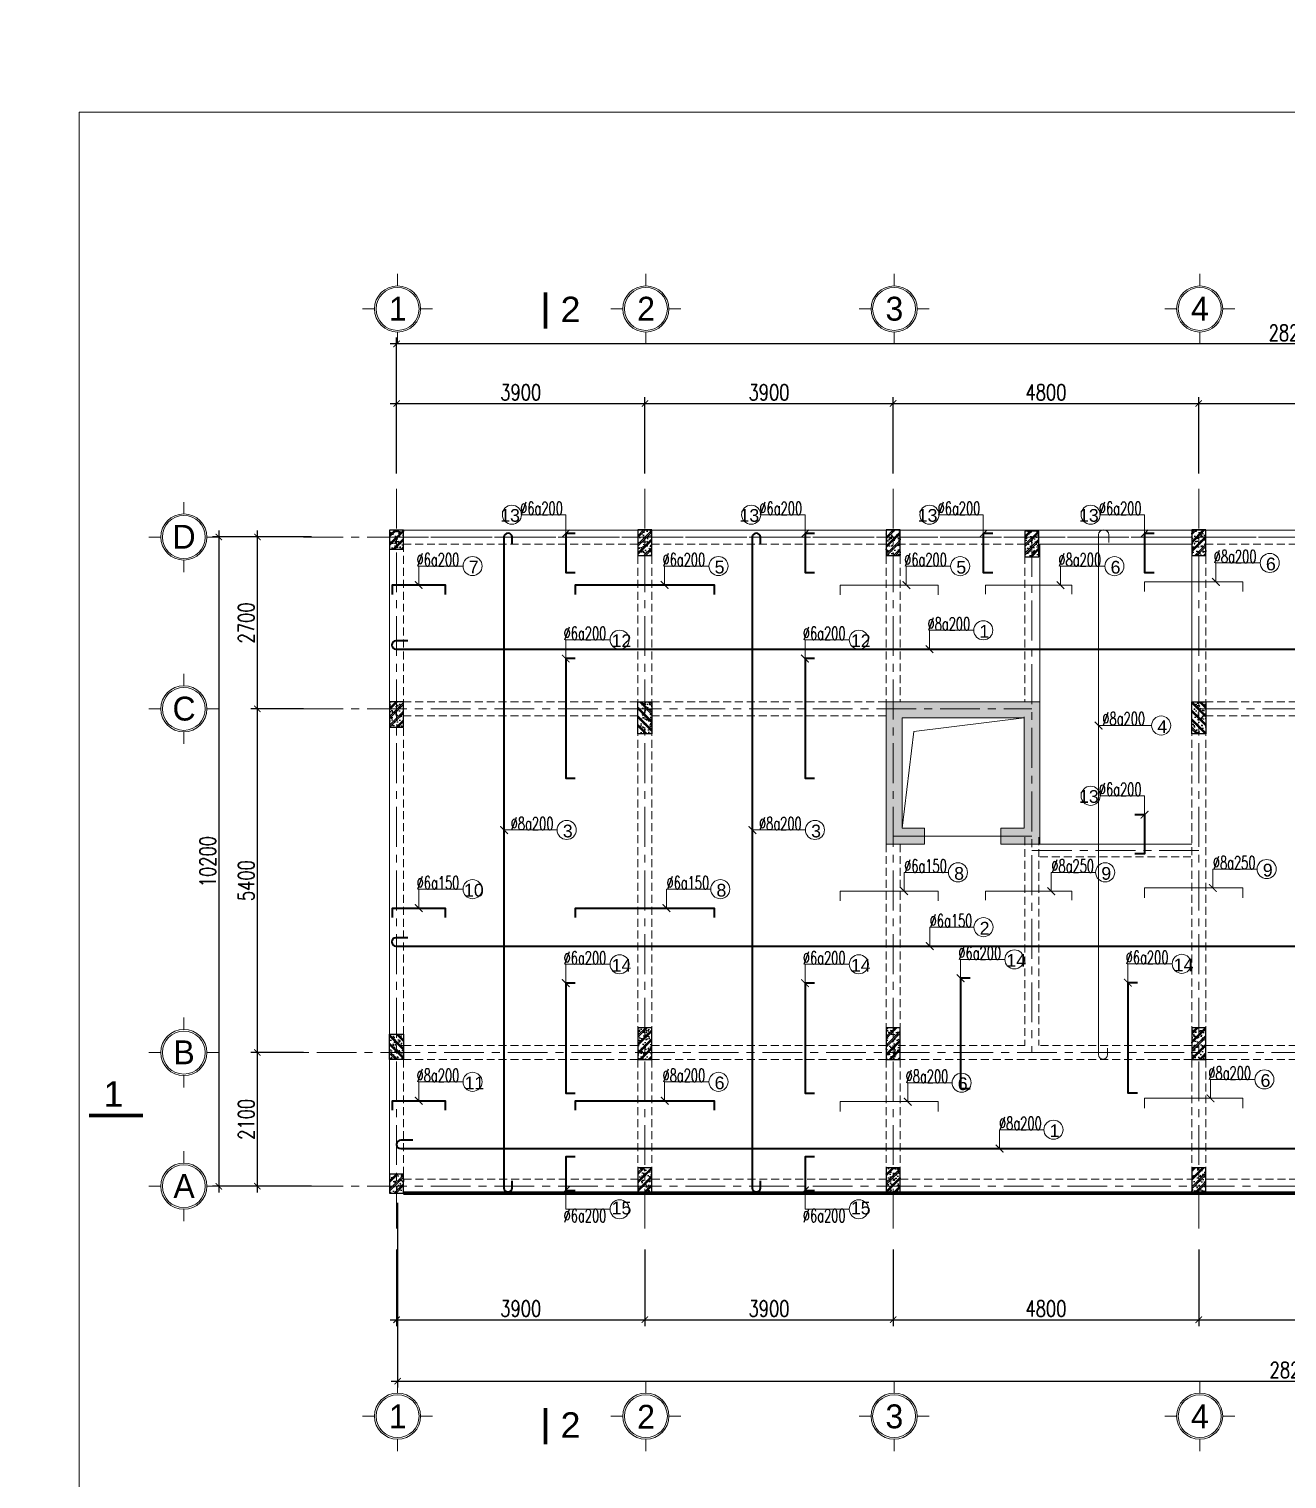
# Model space of a CAD drawing. Header units: millimetres. Extents: x 0 to 8478784, y 0 to 684185.
# Drawn here: x 3785633 to 3805393, y 611731 to 634513 of the extents above; entities that cross this region are included whole.
import ezdxf
from ezdxf.enums import TextEntityAlignment as Align

# ---------------------------------------------------------------- set-up
doc = ezdxf.new("R2010")
doc.units = ezdxf.units.MM
doc.header["$LTSCALE"] = 5000
doc.header["$MEASUREMENT"] = 0
doc.header["$PDMODE"] = 1
doc.header["$PDSIZE"] = -2
doc.linetypes.add('CENTER', pattern=[2, 1.25, -0.25, 0.25, -0.25])
doc.linetypes.add('HIDDEN', pattern=[0.375, 0.25, -0.125])
for name, color, linetype, lineweight in [('00-XM.Dim', 8, 'Continuous', 15), ('00-XMT.Axes', 22, 'CENTER', 15), ('00-XMT.Dim', 8, 'Continuous', 15), ('00-XMT.Text', 4, 'Continuous', 20), ('01-XMT.Columns', 2, 'Continuous', 25), ('02-XMT.Beams', 94, 'Continuous', 25), ('02-XMT.Reinforcement', 1, 'Continuous', 40), ('DIM', 76, 'Continuous', 18), ('net thay', 7, 'Continuous', 15)]:
    doc.layers.add(name, color=color, linetype=linetype, lineweight=lineweight)
doc.layers.add('00-XMT.Hatch', color=251, linetype='Continuous')
doc.styles.add('S1', font='VHARIAL.TTF', dxfattribs={"height": 200})
doc.styles.add('T_THEP', font='Romans.shx', dxfattribs={"width": 0.65})
doc.styles.add('VnAvantH', font='VHAVAN.TTF')
doc.styles.add('vnsimli 0.7', font='vnsimli.shx', dxfattribs={"width": 0.75})
doc.dimstyles.new('XMT 1-1-100', dxfattribs={"dimscale": 100, "dimtxt": 2.5, "dimasz": 1, "dimexe": 1, "dimexo": 0, "dimgap": 0.5, "dimtad": 1, "dimdec": 0, "dimzin": 0, "dimdsep": 46, "dimtxsty": 'vnsimli 0.7', "dimblk": 'ARCHTICK', "dimcen": 1.5, "dimdle": 1, "dimclrd": 8, "dimclre": 8, "dimclrt": 116, "dimadec": 0, "dimazin": 0, "dimtfac": 1, "dimtdec": 0, "dimtofl": 0, "dimtmove": 0, "dimatfit": 3, "dimfxl": 0.18, "dimtolj": 1, "dimtzin": 0, "dimarcsym": 0})

# ---------------------------------------------------------------- blocks, each defined once
blk = doc.blocks.new('_ArchTick')
at = {"color": 0, "linetype": 'ByBlock', "const_width": 0.15}
blk.add_lwpolyline([(-0.5, -0.5), (0.5, 0.5)], dxfattribs=at)
blk = doc.blocks.new('*D273')
at = {"layer": '00-XM.Dim', "color": 8, "linetype": 'Continuous', "lineweight": -2, "transparency": 16777216}
for p, q in [((3791307, 628629), (3795407, 628629)), ((3791407, 627528), (3791407, 628729)), ((3795307, 627528), (3795307, 628729))]:
    blk.add_line(p, q, dxfattribs=at)
at = {"layer": 'Defpoints', "color": 0, "linetype": 'Continuous', "lineweight": 100, "transparency": 16777216}
for p in [(3795307, 628629), (3791407, 627528), (3795307, 627528)]:
    blk.add_point(p, dxfattribs=at)
at = {"layer": '00-XM.Dim', "color": 8, "linetype": 'Continuous', "lineweight": -2, "transparency": 16777216, "xscale": 100, "yscale": 100, "zscale": 100, "rotation": 180}
blk.add_blockref('_ArchTick', (3791407, 628629), dxfattribs=at)
at = {"layer": '00-XM.Dim', "color": 8, "linetype": 'Continuous', "lineweight": -2, "transparency": 16777216, "xscale": 100, "yscale": 100, "zscale": 100}
blk.add_blockref('_ArchTick', (3795307, 628629), dxfattribs=at)
at = {"layer": '00-XM.Dim', "color": 116, "linetype": 'Continuous', "lineweight": 15, "transparency": 16777216, "insert": (3793357, 628804), "char_height": 250, "attachment_point": 5, "style": 'vnsimli 0.7'}
blk.add_mtext('\\A1;3900', dxfattribs=at)
blk = doc.blocks.new('*D274')
at = {"layer": '00-XM.Dim', "color": 8, "linetype": 'Continuous', "lineweight": -2, "transparency": 16777216}
for p, q in [((3795207, 628629), (3799307, 628629)), ((3795307, 627528), (3795307, 628729)), ((3799207, 627528), (3799207, 628729))]:
    blk.add_line(p, q, dxfattribs=at)
at = {"layer": 'Defpoints', "color": 0, "linetype": 'Continuous', "lineweight": 100, "transparency": 16777216}
for p in [(3799207, 628629), (3795307, 627528), (3799207, 627528)]:
    blk.add_point(p, dxfattribs=at)
at = {"layer": '00-XM.Dim', "color": 8, "linetype": 'Continuous', "lineweight": -2, "transparency": 16777216, "xscale": 100, "yscale": 100, "zscale": 100, "rotation": 180}
blk.add_blockref('_ArchTick', (3795307, 628629), dxfattribs=at)
at = {"layer": '00-XM.Dim', "color": 8, "linetype": 'Continuous', "lineweight": -2, "transparency": 16777216, "xscale": 100, "yscale": 100, "zscale": 100}
blk.add_blockref('_ArchTick', (3799207, 628629), dxfattribs=at)
at = {"layer": '00-XM.Dim', "color": 116, "linetype": 'Continuous', "lineweight": 15, "transparency": 16777216, "insert": (3797257, 628804), "char_height": 250, "attachment_point": 5, "style": 'vnsimli 0.7'}
blk.add_mtext('\\A1;3900', dxfattribs=at)
blk = doc.blocks.new('*D275')
at = {"layer": '00-XM.Dim', "color": 8, "linetype": 'Continuous', "lineweight": -2, "transparency": 16777216}
for p, q in [((3799107, 628629), (3804107, 628629)), ((3799207, 627528), (3799207, 628729)), ((3804007, 627528), (3804007, 628729))]:
    blk.add_line(p, q, dxfattribs=at)
at = {"layer": 'Defpoints', "color": 0, "linetype": 'Continuous', "lineweight": 100, "transparency": 16777216}
for p in [(3804007, 628629), (3799207, 627528), (3804007, 627528)]:
    blk.add_point(p, dxfattribs=at)
at = {"layer": '00-XM.Dim', "color": 8, "linetype": 'Continuous', "lineweight": -2, "transparency": 16777216, "xscale": 100, "yscale": 100, "zscale": 100, "rotation": 180}
blk.add_blockref('_ArchTick', (3799207, 628629), dxfattribs=at)
at = {"layer": '00-XM.Dim', "color": 8, "linetype": 'Continuous', "lineweight": -2, "transparency": 16777216, "xscale": 100, "yscale": 100, "zscale": 100}
blk.add_blockref('_ArchTick', (3804007, 628629), dxfattribs=at)
at = {"layer": '00-XM.Dim', "color": 116, "linetype": 'Continuous', "lineweight": 15, "transparency": 16777216, "insert": (3801607, 628804), "char_height": 250, "attachment_point": 5, "style": 'vnsimli 0.7'}
blk.add_mtext('\\A1;4800', dxfattribs=at)
blk = doc.blocks.new('*D276')
at = {"layer": '00-XM.Dim', "color": 8, "linetype": 'Continuous', "lineweight": -2, "transparency": 16777216}
for p, q in [((3803907, 628629), (3808007, 628629)), ((3804007, 627528), (3804007, 628729)), ((3807907, 627528), (3807907, 628729))]:
    blk.add_line(p, q, dxfattribs=at)
at = {"layer": 'Defpoints', "color": 0, "linetype": 'Continuous', "lineweight": 100, "transparency": 16777216}
for p in [(3807907, 628629), (3804007, 627528), (3807907, 627528)]:
    blk.add_point(p, dxfattribs=at)
at = {"layer": '00-XM.Dim', "color": 8, "linetype": 'Continuous', "lineweight": -2, "transparency": 16777216, "xscale": 100, "yscale": 100, "zscale": 100, "rotation": 180}
blk.add_blockref('_ArchTick', (3804007, 628629), dxfattribs=at)
at = {"layer": '00-XM.Dim', "color": 8, "linetype": 'Continuous', "lineweight": -2, "transparency": 16777216, "xscale": 100, "yscale": 100, "zscale": 100}
blk.add_blockref('_ArchTick', (3807907, 628629), dxfattribs=at)
at = {"layer": '00-XM.Dim', "color": 116, "linetype": 'Continuous', "lineweight": 15, "transparency": 16777216, "insert": (3805957, 628804), "char_height": 250, "attachment_point": 5, "style": 'vnsimli 0.7'}
blk.add_mtext('\\A1;3900', dxfattribs=at)
blk = doc.blocks.new('*D281')
at = {"layer": '00-XM.Dim', "color": 8, "linetype": 'Continuous', "lineweight": -2, "transparency": 16777216}
for p, q in [((3791407, 615334), (3791407, 614133)), ((3795307, 615334), (3795307, 614133)), ((3791307, 614233), (3795407, 614233))]:
    blk.add_line(p, q, dxfattribs=at)
at = {"layer": 'Defpoints', "color": 0, "linetype": 'Continuous', "lineweight": 100, "transparency": 16777216}
for p in [(3791407, 615334), (3795307, 615334), (3795307, 614233)]:
    blk.add_point(p, dxfattribs=at)
at = {"layer": '00-XM.Dim', "color": 8, "linetype": 'Continuous', "lineweight": -2, "transparency": 16777216, "xscale": 100, "yscale": 100, "zscale": 100, "rotation": 180}
blk.add_blockref('_ArchTick', (3791407, 614233), dxfattribs=at)
at = {"layer": '00-XM.Dim', "color": 8, "linetype": 'Continuous', "lineweight": -2, "transparency": 16777216, "xscale": 100, "yscale": 100, "zscale": 100}
blk.add_blockref('_ArchTick', (3795307, 614233), dxfattribs=at)
at = {"layer": '00-XM.Dim', "color": 116, "linetype": 'Continuous', "lineweight": 15, "transparency": 16777216, "insert": (3793357, 614408), "char_height": 250, "attachment_point": 5, "style": 'vnsimli 0.7'}
blk.add_mtext('\\A1;3900', dxfattribs=at)
blk = doc.blocks.new('*D282')
at = {"layer": '00-XM.Dim', "color": 8, "linetype": 'Continuous', "lineweight": -2, "transparency": 16777216}
for p, q in [((3795307, 615334), (3795307, 614133)), ((3799207, 615334), (3799207, 614133)), ((3795207, 614233), (3799307, 614233))]:
    blk.add_line(p, q, dxfattribs=at)
at = {"layer": 'Defpoints', "color": 0, "linetype": 'Continuous', "lineweight": 100, "transparency": 16777216}
for p in [(3795307, 615334), (3799207, 615334), (3799207, 614233)]:
    blk.add_point(p, dxfattribs=at)
at = {"layer": '00-XM.Dim', "color": 8, "linetype": 'Continuous', "lineweight": -2, "transparency": 16777216, "xscale": 100, "yscale": 100, "zscale": 100, "rotation": 180}
blk.add_blockref('_ArchTick', (3795307, 614233), dxfattribs=at)
at = {"layer": '00-XM.Dim', "color": 8, "linetype": 'Continuous', "lineweight": -2, "transparency": 16777216, "xscale": 100, "yscale": 100, "zscale": 100}
blk.add_blockref('_ArchTick', (3799207, 614233), dxfattribs=at)
at = {"layer": '00-XM.Dim', "color": 116, "linetype": 'Continuous', "lineweight": 15, "transparency": 16777216, "insert": (3797257, 614408), "char_height": 250, "attachment_point": 5, "style": 'vnsimli 0.7'}
blk.add_mtext('\\A1;3900', dxfattribs=at)
blk = doc.blocks.new('*D283')
at = {"layer": '00-XM.Dim', "color": 8, "linetype": 'Continuous', "lineweight": -2, "transparency": 16777216}
for p, q in [((3799207, 615334), (3799207, 614133)), ((3804007, 615334), (3804007, 614133)), ((3799107, 614233), (3804107, 614233))]:
    blk.add_line(p, q, dxfattribs=at)
at = {"layer": 'Defpoints', "color": 0, "linetype": 'Continuous', "lineweight": 100, "transparency": 16777216}
for p in [(3799207, 615334), (3804007, 615334), (3804007, 614233)]:
    blk.add_point(p, dxfattribs=at)
at = {"layer": '00-XM.Dim', "color": 8, "linetype": 'Continuous', "lineweight": -2, "transparency": 16777216, "xscale": 100, "yscale": 100, "zscale": 100, "rotation": 180}
blk.add_blockref('_ArchTick', (3799207, 614233), dxfattribs=at)
at = {"layer": '00-XM.Dim', "color": 8, "linetype": 'Continuous', "lineweight": -2, "transparency": 16777216, "xscale": 100, "yscale": 100, "zscale": 100}
blk.add_blockref('_ArchTick', (3804007, 614233), dxfattribs=at)
at = {"layer": '00-XM.Dim', "color": 116, "linetype": 'Continuous', "lineweight": 15, "transparency": 16777216, "insert": (3801607, 614408), "char_height": 250, "attachment_point": 5, "style": 'vnsimli 0.7'}
blk.add_mtext('\\A1;4800', dxfattribs=at)
blk = doc.blocks.new('*D284')
at = {"layer": '00-XM.Dim', "color": 8, "linetype": 'Continuous', "lineweight": -2, "transparency": 16777216}
for p, q in [((3804007, 615334), (3804007, 614133)), ((3807907, 615334), (3807907, 614133)), ((3803907, 614233), (3808007, 614233))]:
    blk.add_line(p, q, dxfattribs=at)
at = {"layer": 'Defpoints', "color": 0, "linetype": 'Continuous', "lineweight": 100, "transparency": 16777216}
for p in [(3804007, 615334), (3807907, 615334), (3807907, 614233)]:
    blk.add_point(p, dxfattribs=at)
at = {"layer": '00-XM.Dim', "color": 8, "linetype": 'Continuous', "lineweight": -2, "transparency": 16777216, "xscale": 100, "yscale": 100, "zscale": 100, "rotation": 180}
blk.add_blockref('_ArchTick', (3804007, 614233), dxfattribs=at)
at = {"layer": '00-XM.Dim', "color": 8, "linetype": 'Continuous', "lineweight": -2, "transparency": 16777216, "xscale": 100, "yscale": 100, "zscale": 100}
blk.add_blockref('_ArchTick', (3807907, 614233), dxfattribs=at)
at = {"layer": '00-XM.Dim', "color": 116, "linetype": 'Continuous', "lineweight": 15, "transparency": 16777216, "insert": (3805957, 614408), "char_height": 250, "attachment_point": 5, "style": 'vnsimli 0.7'}
blk.add_mtext('\\A1;3900', dxfattribs=at)
blk = doc.blocks.new('00-XMT-Axis symbol')
at = {"layer": '00-XMT.Axes', "linetype": 'Continuous'}
for p, q in [((0, 2.9), (0, 4.4)), ((-2.9, 0), (-4.4, 0)), ((2.9, 0), (4.4, 0)), ((0, -2.9), (0, -4.4))]:
    blk.add_line(p, q, dxfattribs=at)
blk.add_circle((0, 0), 2.9, dxfattribs=at)
at = {"layer": '00-XMT.Axes', "color": 7, "linetype": 'Continuous'}
blk.add_circle((0, 0), 2.7, dxfattribs=at)
at = {"layer": '00-XMT.Text', "color": 7, "style": 'VnAvantH'}
blk.add_attdef('00', text='', height=3, dxfattribs=at).set_placement((0.03, -1.47), align=Align.CENTER)
blk = doc.blocks.new('*D289')
at = {"layer": '00-XM.Dim', "color": 8, "linetype": 'Continuous', "lineweight": -2, "transparency": 16777216}
for p, q in [((3789220, 616231), (3789220, 618531)), ((3789945, 618431), (3789120, 618431)), ((3789945, 616331), (3789120, 616331))]:
    blk.add_line(p, q, dxfattribs=at)
at = {"layer": 'Defpoints', "color": 0, "linetype": 'Continuous', "lineweight": 100, "transparency": 16777216}
for p in [(3789220, 618431), (3789945, 618431), (3789945, 616331)]:
    blk.add_point(p, dxfattribs=at)
at = {"layer": '00-XM.Dim', "color": 8, "linetype": 'Continuous', "lineweight": -2, "transparency": 16777216, "xscale": 100, "yscale": 100, "zscale": 100}
for p, rotation in [((3789220, 618431), 90), ((3789220, 616331), 270)]:
    blk.add_blockref('_ArchTick', p, dxfattribs=dict(at, rotation=rotation))
at = {"layer": '00-XM.Dim', "color": 116, "linetype": 'Continuous', "lineweight": 15, "transparency": 16777216, "insert": (3789045, 617381), "char_height": 250, "attachment_point": 5, "rotation": 90, "style": 'vnsimli 0.7'}
blk.add_mtext('\\A1;2100', dxfattribs=at)
blk = doc.blocks.new('*D290')
at = {"layer": '00-XM.Dim', "color": 8, "linetype": 'Continuous', "lineweight": -2, "transparency": 16777216}
for p, q in [((3789945, 623831), (3789120, 623831)), ((3789220, 618331), (3789220, 623931)), ((3789945, 618431), (3789120, 618431))]:
    blk.add_line(p, q, dxfattribs=at)
at = {"layer": 'Defpoints', "color": 0, "linetype": 'Continuous', "lineweight": 100, "transparency": 16777216}
for p in [(3789220, 623831), (3789945, 623831), (3789945, 618431)]:
    blk.add_point(p, dxfattribs=at)
at = {"layer": '00-XM.Dim', "color": 8, "linetype": 'Continuous', "lineweight": -2, "transparency": 16777216, "xscale": 100, "yscale": 100, "zscale": 100}
for p, rotation in [((3789220, 623831), 90), ((3789220, 618431), 270)]:
    blk.add_blockref('_ArchTick', p, dxfattribs=dict(at, rotation=rotation))
at = {"layer": '00-XM.Dim', "color": 116, "linetype": 'Continuous', "lineweight": 15, "transparency": 16777216, "insert": (3789045, 621131), "char_height": 250, "attachment_point": 5, "rotation": 90, "style": 'vnsimli 0.7'}
blk.add_mtext('\\A1;5400', dxfattribs=at)
blk = doc.blocks.new('*D291')
at = {"layer": '00-XM.Dim', "color": 8, "linetype": 'Continuous', "lineweight": -2, "transparency": 16777216}
for p, q in [((3789945, 626531), (3789120, 626531)), ((3789220, 623731), (3789220, 626631)), ((3789945, 623831), (3789120, 623831))]:
    blk.add_line(p, q, dxfattribs=at)
at = {"layer": 'Defpoints', "color": 0, "linetype": 'Continuous', "lineweight": 100, "transparency": 16777216}
for p in [(3789220, 626531), (3789945, 626531), (3789945, 623831)]:
    blk.add_point(p, dxfattribs=at)
at = {"layer": '00-XM.Dim', "color": 8, "linetype": 'Continuous', "lineweight": -2, "transparency": 16777216, "xscale": 100, "yscale": 100, "zscale": 100}
for p, rotation in [((3789220, 626531), 90), ((3789220, 623831), 270)]:
    blk.add_blockref('_ArchTick', p, dxfattribs=dict(at, rotation=rotation))
at = {"layer": '00-XM.Dim', "color": 116, "linetype": 'Continuous', "lineweight": 15, "transparency": 16777216, "insert": (3789045, 625181), "char_height": 250, "attachment_point": 5, "rotation": 90, "style": 'vnsimli 0.7'}
blk.add_mtext('\\A1;2700', dxfattribs=at)
blk = doc.blocks.new('*D292')
at = {"layer": '00-XM.Dim', "color": 8, "linetype": 'Continuous', "lineweight": -2, "transparency": 16777216}
for p, q in [((3790070, 626531), (3788515, 626531)), ((3788615, 626631), (3788615, 616231)), ((3790070, 616331), (3788515, 616331))]:
    blk.add_line(p, q, dxfattribs=at)
at = {"layer": 'Defpoints', "color": 0, "linetype": 'Continuous', "lineweight": 100, "transparency": 16777216}
for p in [(3790070, 626531), (3788615, 616331), (3790070, 616331)]:
    blk.add_point(p, dxfattribs=at)
at = {"layer": '00-XM.Dim', "color": 8, "linetype": 'Continuous', "lineweight": -2, "transparency": 16777216, "xscale": 100, "yscale": 100, "zscale": 100}
for p, rotation in [((3788615, 626531), 90), ((3788615, 616331), 270)]:
    blk.add_blockref('_ArchTick', p, dxfattribs=dict(at, rotation=rotation))
at = {"layer": '00-XM.Dim', "color": 116, "linetype": 'Continuous', "lineweight": 15, "transparency": 16777216, "insert": (3788440, 621431), "char_height": 250, "attachment_point": 5, "rotation": 90, "style": 'vnsimli 0.7'}
blk.add_mtext('\\A1;10200', dxfattribs=at)
blk = doc.blocks.new('COT22X30')
h = blk.add_hatch()
h.set_pattern_fill('BT-01', color=251, scale=22.5, style=0)
h.set_pattern_definition([(50, (-2545605.46, 3214814.54), (161.383541, -14.1192304), [16.875, -185.625]), (355, (-2545605.46, 3214814.54), (-31.21905, 169.24323), [13.5, -148.5]), (100.4514, (-2545592.01, 3214813.37), (130.164611, 155.123897), [14.3415427, -157.756975]), (46.1842, (-2545605.46, 3214859.54), (240.129236, -37.241778), [25.3125, -278.4375]), (96.6356, (-2545585.45, 3214856.44), (210.299109, 219.176521), [21.512315, -236.635425]), (351.1842, (-2545605.46, 3214859.54), (210.298938, 219.176685), [20.25, -222.75]), (21, (-2545582.96, 3214848.29), (134.3040867, -90.5892504), [16.875, -185.625]), (326, (-2545582.96, 3214848.3), (54.7459497, 163.15876), [13.5, -148.5]), (71.4514, (-2545571.77, 3214840.74), (189.0500914, 72.5693618), [14.3415428, -157.756975]), (37.5, (-2545605.46, 3214814.54), (2.73596745, 74.9011171), [0, -146.7, 0, -150.75, 0, -149.0625]), (7.5, (-2545605.46, 3214814.54), (59.1906459, 88.7426352), [0, -85.95, 0, -143.325, 0, -56.8125]), (327.5, (-2545655.636, 3214814.54), (120.11004814, -5.07484614), [0, -56.25, 0, -175.5, 0, -232.875]), (317.5, (-2545678.14, 3214814.54), (131.2168881, 22.523621), [0, -73.125, 0, -116.55, 0, -165.375]), (45, (-2545605.46, 3214814.54), (-67.617086, 67.617086), []), (45, (-2545605.46, 3214842.105), (-67.617086, 67.617086), [])])
h.paths.add_polyline_path([(2259048, 259422), (2259268, 259422), (2259268, 259722), (2259048, 259722)])
at = {"color": 2}
blk.add_lwpolyline([(2259048, 259422), (2259268, 259422), (2259268, 259722), (2259048, 259722)], close=True, dxfattribs=at)
blk = doc.blocks.new('COT22X40')
h = blk.add_hatch()
h.set_pattern_fill('BT-01', color=251, scale=22.5, style=0)
h.set_pattern_definition([(50, (-2545958.41, 3214745.28), (161.383541, -14.1192304), [16.875, -185.625]), (355, (-2545958.41, 3214745.28), (-31.21905, 169.24323), [13.5, -148.5]), (100.4514, (-2545944.97, 3214744.1), (130.164611, 155.123897), [14.3415427, -157.756975]), (46.1842, (-2545958.41, 3214790.28), (240.129236, -37.241778), [25.3125, -278.4375]), (96.6356, (-2545938.4, 3214787.18), (210.299109, 219.176521), [21.512315, -236.635425]), (351.1842, (-2545958.41, 3214790.28), (210.298938, 219.176685), [20.25, -222.75]), (21, (-2545935.91, 3214779.03), (134.3040867, -90.5892504), [16.875, -185.625]), (326, (-2545935.91, 3214779.03), (54.7459497, 163.15876), [13.5, -148.5]), (71.4514, (-2545924.72, 3214771.48), (189.0500914, 72.5693618), [14.3415428, -157.756975]), (37.5, (-2545958.415, 3214745.28), (2.73596745, 74.9011171), [0, -146.7, 0, -150.75, 0, -149.0625]), (7.5, (-2545958.415, 3214745.28), (59.1906459, 88.7426352), [0, -85.95, 0, -143.325, 0, -56.8125]), (327.5, (-2546008.59, 3214745.28), (120.11004814, -5.07484614), [0, -56.25, 0, -175.5, 0, -232.875]), (317.5, (-2546031.09, 3214745.28), (131.2168881, 22.523621), [0, -73.125, 0, -116.55, 0, -165.375]), (45, (-2545958.415, 3214745.28), (-67.617086, 67.617086), []), (45, (-2545958.415, 3214772.84), (-67.617086, 67.617086), [])])
h.paths.add_polyline_path([(2258695, 259253), (2258915, 259253), (2258915, 259653), (2258695, 259653)])
at = {"color": 2}
blk.add_lwpolyline([(2258695, 259253), (2258915, 259253), (2258915, 259653), (2258695, 259653)], close=True, dxfattribs=at)
blk = doc.blocks.new('COT22X50')
h = blk.add_hatch()
h.set_pattern_fill('BT-01', color=251, scale=22.5, style=0)
h.set_pattern_definition([(50, (-2549832.71, 3216003.9), (161.383541, -14.1192304), [16.875, -185.625]), (355, (-2549832.71, 3216003.9), (-31.21905, 169.24323), [13.5, -148.5]), (100.4514, (-2549819.27, 3216002.72), (130.164611, 155.123897), [14.3415427, -157.756975]), (46.1842, (-2549832.71, 3216048.9), (240.129236, -37.241778), [25.3125, -278.4375]), (96.6356, (-2549812.7, 3216045.8), (210.299109, 219.176521), [21.512315, -236.635425]), (351.1842, (-2549832.71, 3216048.9), (210.298938, 219.176685), [20.25, -222.75]), (21, (-2549810.21, 3216037.64), (134.3040867, -90.5892504), [16.875, -185.625]), (326, (-2549810.21, 3216037.64), (54.7459497, 163.15876), [13.5, -148.5]), (71.4514, (-2549799.02, 3216030.1), (189.0500914, 72.5693618), [14.3415428, -157.756975]), (37.5, (-2549832.714, 3216003.894), (2.73596745, 74.9011171), [0, -146.7, 0, -150.75, 0, -149.0625]), (7.5, (-2549832.714, 3216003.894), (59.1906459, 88.7426352), [0, -85.95, 0, -143.325, 0, -56.8125]), (327.5, (-2549882.89, 3216003.894), (120.11004814, -5.07484614), [0, -56.25, 0, -175.5, 0, -232.875]), (317.5, (-2549905.39, 3216003.89), (131.2168881, 22.523621), [0, -73.125, 0, -116.55, 0, -165.375]), (45, (-2549832.71, 3216003.89), (-67.617086, 67.617086), []), (45, (-2549832.71, 3216031.46), (-67.617086, 67.617086), [])])
h.paths.add_polyline_path([(2254821, 260512), (2255041, 260512), (2255041, 261012), (2254821, 261012)])
at = {"color": 2}
blk.add_lwpolyline([(2254821, 260512), (2255041, 260512), (2255041, 261012), (2254821, 261012)], close=True, dxfattribs=at)
blk = doc.blocks.new('*D293')
at = {"layer": '00-XM.Dim', "color": 8, "linetype": 'Continuous', "lineweight": -2, "transparency": 16777216}
for p, q in [((3819707, 629564), (3791307, 629564)), ((3791407, 628629), (3791407, 629664)), ((3819607, 628629), (3819607, 629664))]:
    blk.add_line(p, q, dxfattribs=at)
at = {"layer": 'Defpoints', "color": 0, "linetype": 'Continuous', "lineweight": 100, "transparency": 16777216}
for p in [(3791407, 629564), (3791407, 628629), (3819607, 628629)]:
    blk.add_point(p, dxfattribs=at)
at = {"layer": '00-XM.Dim', "color": 8, "linetype": 'Continuous', "lineweight": -2, "transparency": 16777216, "xscale": 100, "yscale": 100, "zscale": 100, "rotation": 180}
blk.add_blockref('_ArchTick', (3791407, 629564), dxfattribs=at)
at = {"layer": '00-XM.Dim', "color": 8, "linetype": 'Continuous', "lineweight": -2, "transparency": 16777216, "xscale": 100, "yscale": 100, "zscale": 100}
blk.add_blockref('_ArchTick', (3819607, 629564), dxfattribs=at)
at = {"layer": '00-XM.Dim', "color": 116, "linetype": 'Continuous', "lineweight": 15, "transparency": 16777216, "insert": (3805507, 629739), "char_height": 250, "attachment_point": 5, "style": 'vnsimli 0.7'}
blk.add_mtext('\\A1;28200', dxfattribs=at)
blk = doc.blocks.new('*D294')
at = {"layer": '00-XM.Dim', "color": 8, "linetype": 'Continuous', "lineweight": -2, "transparency": 16777216}
for p, q in [((3791422, 616068), (3791422, 613168)), ((3819622, 616068), (3819622, 613168)), ((3791322, 613268), (3819722, 613268))]:
    blk.add_line(p, q, dxfattribs=at)
at = {"layer": 'Defpoints', "color": 0, "linetype": 'Continuous', "lineweight": 100, "transparency": 16777216}
for p in [(3791422, 616068), (3819622, 616068), (3819622, 613268)]:
    blk.add_point(p, dxfattribs=at)
at = {"layer": '00-XM.Dim', "color": 8, "linetype": 'Continuous', "lineweight": -2, "transparency": 16777216, "xscale": 100, "yscale": 100, "zscale": 100, "rotation": 180}
blk.add_blockref('_ArchTick', (3791422, 613268), dxfattribs=at)
at = {"layer": '00-XM.Dim', "color": 8, "linetype": 'Continuous', "lineweight": -2, "transparency": 16777216, "xscale": 100, "yscale": 100, "zscale": 100}
blk.add_blockref('_ArchTick', (3819622, 613268), dxfattribs=at)
at = {"layer": '00-XM.Dim', "color": 116, "linetype": 'Continuous', "lineweight": 15, "transparency": 16777216, "insert": (3805522, 613443), "char_height": 250, "attachment_point": 5, "style": 'vnsimli 0.7'}
blk.add_mtext('\\A1;28200', dxfattribs=at)
blk = doc.blocks.new('w')
at = {"layer": '00-XMT.Dim'}
blk.add_line((3869287, 455553), (3869984, 455553), dxfattribs=at)
blk.add_lwpolyline([(3869287, 455256), (3869287, 455553)], dxfattribs=at)
blk.add_circle((3870133, 455553), 150, dxfattribs=at)
at = {"layer": '00-XMT.Dim', "xscale": 120, "yscale": 120, "zscale": 120, "rotation": 270}
blk.add_blockref('_ArchTick', (3869287, 455256), dxfattribs=at)
blk = doc.blocks.new('e')
at = {"layer": '00-XMT.Dim'}
blk.add_line((3857286, 460648), (3858122, 460648), dxfattribs=at)
blk.add_circle((3858271, 460648), 150, dxfattribs=at)
at = {"layer": '00-XMT.Dim', "xscale": 120, "yscale": 120, "zscale": 120, "rotation": 270}
blk.add_blockref('_ArchTick', (3857287, 460646), dxfattribs=at)

msp = doc.modelspace()

# ---------------------------------------------------------------- hatches: boundary and pattern name
at = {"layer": '00-XMT.Hatch', "linetype": 'Continuous', "lineweight": 15}
msp.add_hatch(color=256, dxfattribs=at).paths.add_polyline_path([(3799347.5, 623690.9), (3801262.5, 623690.9), (3801262.5, 621955.9), (3800897.5, 621955.9), (3800897.5, 621705.9), (3801262.5, 621705.9), (3801512.5, 621705.9), (3801512.5, 623940.9), (3799097.5, 623940.9), (3799097.5, 621705.9), (3799697.5, 621705.9), (3799697.5, 621955.9), (3799347.5, 621955.9)])

# ---------------------------------------------------------------- linework, layer by layer
at = {"layer": '00-XMT.Axes', "color": 8, "linetype": 'CENTER', "lineweight": 15, "ltscale": 0.1}
for p, q in [((3791407.5, 627289.6), (3791407.5, 615545.9)), ((3791407.5, 627289.6), (3791407.5, 615545.9)), ((3795307.5, 627289.6), (3795307.5, 615545.9)), ((3795307.5, 627289.6), (3795307.5, 615545.9)), ((3799207.5, 627289.6), (3799207.5, 615545.9)), ((3804007.5, 627289.6), (3804007.5, 615545.9)), ((3789945, 626530.9), (3819732.5, 626530.9)), ((3789945, 626530.9), (3819732.5, 626530.9)), ((3791282.5, 626530.9), (3819777.5, 626530.9)), ((3801387.5, 626530.9), (3801387.5, 618430.9)), ((3789945, 623830.9), (3801387.5, 623830.9)), ((3789945, 623830.9), (3801387.5, 623830.9)), ((3804007.5, 623830.9), (3819732.5, 623830.9)), ((3804007.5, 623830.9), (3819777.5, 623830.9)), ((3801387.5, 621830.9), (3799207.5, 621830.9)), ((3801387.5, 621830.9), (3799207.5, 621830.9)), ((3799332.5, 621830.9), (3801387.5, 621830.9)), ((3799332.5, 621830.9), (3801387.5, 621830.9)), ((3801387.5, 621605.9), (3804007.5, 621605.9)), ((3819777.5, 618430.9), (3789945, 618430.9)), ((3789945, 616330.9), (3819777.5, 616330.9)), ((3789945, 616330.9), (3819777.5, 616330.9))]:
    msp.add_line(p, q, dxfattribs=at)
at = {"layer": '02-XMT.Beams', "lineweight": 100}
for p, q in [((3793748.6, 630370.7), (3793748.6, 629806.2)), ((3787422.6, 617440.2), (3786575.6, 617440.2)), ((3791517.5, 616220.9), (3819497.5, 616220.9)), ((3793748.6, 612842.7), (3793748.6, 612278.2))]:
    msp.add_line(p, q, dxfattribs=at)
at = {"layer": '02-XMT.Beams', "linetype": 'Continuous', "lineweight": 15, "ltscale": 0.1}
for p, q in [((3791297.5, 626625.9), (3791297.5, 616220.9)), ((3819702.5, 626640.9), (3791312.5, 626640.9))]:
    msp.add_line(p, q, dxfattribs=at)
at = {"layer": '02-XMT.Beams', "linetype": 'HIDDEN', "lineweight": 15, "ltscale": 0.1}
for p, q in [((3791517.5, 626420.9), (3791517.5, 623940.9)), ((3795197.5, 626420.9), (3791517.5, 626420.9)), ((3795197.5, 626420.9), (3795197.5, 623940.9)), ((3795417.5, 626420.9), (3795417.5, 623940.9)), ((3799097.5, 626420.9), (3795417.5, 626420.9)), ((3799097.5, 626420.9), (3799097.5, 623940.9)), ((3799317.5, 626420.9), (3799317.5, 623940.9)), ((3801277.5, 626420.9), (3799317.5, 626420.9)), ((3801277.5, 626420.9), (3801277.5, 623940.9)), ((3804117.5, 626420.9), (3804117.5, 623940.9)), ((3807797.5, 626420.9), (3804117.5, 626420.9)), ((3795197.5, 623940.9), (3791517.5, 623940.9)), ((3799097.5, 623940.9), (3795417.5, 623940.9)), ((3807797.5, 623940.9), (3804117.5, 623940.9)), ((3791517.5, 623720.9), (3791517.5, 618540.9)), ((3795197.5, 623720.9), (3791517.5, 623720.9)), ((3795197.5, 623720.9), (3795197.5, 618540.9)), ((3795417.5, 623720.9), (3795417.5, 618540.9)), ((3799097.5, 623720.9), (3795417.5, 623720.9)), ((3803897.5, 623720.9), (3803897.5, 618540.9)), ((3804117.5, 623720.9), (3804117.5, 618540.9)), ((3807797.5, 623720.9), (3804117.5, 623720.9)), ((3801277.5, 621815.9), (3801277.5, 618540.9)), ((3801497.5, 621815.9), (3801497.5, 618540.9)), ((3799097.5, 621705.9), (3799097.5, 618540.9)), ((3799317.5, 621705.9), (3799317.5, 618540.9)), ((3801512.5, 621505.9), (3803882.5, 621505.9)), ((3795197.5, 618540.9), (3791517.5, 618540.9)), ((3799097.5, 618540.9), (3795417.5, 618540.9)), ((3801277.5, 618540.9), (3799317.5, 618540.9)), ((3803897.5, 618540.9), (3801497.5, 618540.9)), ((3807797.5, 618540.9), (3804117.5, 618540.9)), ((3791517.5, 618320.9), (3791517.5, 616440.9)), ((3795197.5, 618320.9), (3791517.5, 618320.9)), ((3795197.5, 618320.9), (3795197.5, 616440.9)), ((3799097.5, 618320.9), (3795417.5, 618320.9)), ((3795417.5, 618320.9), (3795417.5, 616440.9)), ((3799097.5, 618320.9), (3799097.5, 616440.9)), ((3803897.5, 618320.9), (3799317.5, 618320.9)), ((3799317.5, 618320.9), (3799317.5, 616440.9)), ((3803897.5, 618320.9), (3803897.5, 616440.9)), ((3807797.5, 618320.9), (3804117.5, 618320.9)), ((3804117.5, 618320.9), (3804117.5, 616440.9)), ((3791517.5, 616440.9), (3795197.5, 616440.9)), ((3795417.5, 616440.9), (3799097.5, 616440.9)), ((3799317.5, 616440.9), (3803897.5, 616440.9)), ((3804117.5, 616440.9), (3807797.5, 616440.9)), ((3791297.5, 616220.9), (3819777.5, 616220.9))]:
    msp.add_line(p, q, dxfattribs=at)
at = {"layer": '02-XMT.Beams', "linetype": 'Continuous', "lineweight": 15}
for p, q in [((3803897.5, 626420.9), (3801512.5, 626420.9)), ((3799097.5, 623940.9), (3799097.5, 621705.9)), ((3801262.5, 623690.9), (3799531.4, 623477.3)), ((3799531.4, 623477.3), (3799347.5, 621955.9))]:
    msp.add_line(p, q, dxfattribs=at)
at = {"layer": '02-XMT.Beams', "linetype": 'ByBlock', "lineweight": 15}
for p, q in [((3801512.5, 623940.9), (3801512.5, 626420.9)), ((3803897.5, 626420.9), (3803897.5, 623940.9)), ((3801512.5, 623940.9), (3799097.5, 623940.9)), ((3801512.5, 623940.9), (3801512.5, 621705.9)), ((3801512.5, 623830.9), (3801512.5, 623545.9)), ((3801512.5, 623830.9), (3801512.5, 623430.9)), ((3799347.5, 623690.9), (3799347.5, 621955.9)), ((3801262.5, 623690.9), (3799347.5, 623690.9)), ((3801262.5, 623705.9), (3801262.5, 623430.9)), ((3801262.5, 623690.9), (3801262.5, 621955.9)), ((3801512.5, 623545.9), (3801512.5, 623430.9)), ((3801262.5, 622230.9), (3801262.5, 621955.9)), ((3801512.5, 622230.9), (3801512.5, 621705.9)), ((3801512.5, 622230.9), (3801512.5, 622115.9)), ((3799347.5, 621955.9), (3799697.5, 621955.9)), ((3799697.5, 621705.9), (3799697.5, 621955.9)), ((3800897.5, 621955.9), (3801262.5, 621955.9)), ((3800897.5, 621955.9), (3800897.5, 621705.9)), ((3799097.5, 621705.9), (3799697.5, 621705.9)), ((3800897.5, 621705.9), (3801262.5, 621705.9)), ((3801262.5, 621705.9), (3801512.5, 621705.9)), ((3801512.5, 621705.9), (3803897.5, 621705.9))]:
    msp.add_line(p, q, dxfattribs=at)
at = {"layer": '02-XMT.Beams', "linetype": 'Continuous', "lineweight": 15}
msp.add_lwpolyline([(3816120.5, 591203.4), (3786420.5, 591203.4), (3786420.5, 633203.4), (3816120.5, 633203.4), (3845820.5, 633203.4), (3845820.5, 591203.4)], close=True, dxfattribs=at)
at = {"layer": '02-XMT.Beams', "linetype": 'Continuous', "lineweight": 15, "ltscale": 0.1}
msp.add_arc((3791312.5, 626625.9), 15, 90, 180, dxfattribs=at)
at = {"layer": '02-XMT.Reinforcement', "lineweight": 15}
for p, q in [((3802433.1, 626565.2), (3802433.1, 618398.7)), ((3802594.1, 626565.2), (3802594.1, 626445.7)), ((3803157.1, 625674.2), (3803157.1, 625827.2)), ((3803157.1, 625827.2), (3804700.1, 625827.2)), ((3804700.1, 625827.2), (3804700.1, 625674.2)), ((3798372.1, 625622.7), (3798372.1, 625775.7)), ((3798372.1, 625775.7), (3799915.1, 625775.7)), ((3799915.1, 625775.7), (3799915.1, 625622.7)), ((3800657.1, 625634.2), (3800657.1, 625775.7)), ((3800657.1, 625775.7), (3802011.6, 625775.7)), ((3802011.6, 625775.7), (3802011.6, 625634.2)), ((3798372.1, 620812.7), (3798372.1, 620965.7)), ((3798372.1, 620965.7), (3799915.1, 620965.7)), ((3799915.1, 620965.7), (3799915.1, 620812.7)), ((3800657.1, 620824.2), (3800657.1, 620965.7)), ((3800657.1, 620965.7), (3802011.6, 620965.7)), ((3802011.6, 620965.7), (3802011.6, 620824.2)), ((3803157.1, 620864.2), (3803157.1, 621017.2)), ((3803157.1, 621017.2), (3804700.1, 621017.2)), ((3804700.1, 621017.2), (3804700.1, 620864.2)), ((3802575.6, 618398.7), (3802575.6, 618499.2)), ((3798372.1, 617507.2), (3798372.1, 617660.2)), ((3798372.1, 617660.2), (3799915.1, 617660.2)), ((3799915.1, 617660.2), (3799915.1, 617507.2)), ((3803157.1, 617558.7), (3803157.1, 617711.7)), ((3803157.1, 617711.7), (3804700.1, 617711.7)), ((3804700.1, 617711.7), (3804700.1, 617558.7))]:
    msp.add_line(p, q, dxfattribs=at)
at = {"layer": '02-XMT.Reinforcement', "ltscale": 2}
for points in [[(3793223.1, 626428.1), (3793223.1, 626526.7, 1), (3793093.1, 626526.7), (3793093.1, 616306.4, 1), (3793223.1, 616306.4), (3793223.1, 616417.6)], [(3797123.1, 626428.1), (3797123.1, 626526.7, 1), (3796993.1, 626526.7), (3796993.1, 616306.4, 1), (3797123.1, 616306.4), (3797123.1, 616417.6)], [(3791583.2, 624898.7), (3791395.1, 624898.7, 1), (3791395.1, 624768.7), (3819591.1, 624768.7, 1), (3819591.1, 624898.7), (3819439.9, 624898.7)], [(3791583.2, 620234.2), (3791395.1, 620234.2, 1), (3791395.1, 620104.2), (3819591.1, 620104.2, 1), (3819591.1, 620234.2), (3819439.9, 620234.2)], [(3791660.6, 617052.2), (3791472.5, 617052.2, 1), (3791472.5, 616922.2), (3819668.5, 616922.2, 1), (3819668.5, 617052.2), (3819517.4, 617052.2)]]:
    msp.add_lwpolyline(points, format="xyb", dxfattribs=at)
for points in [[(3794214.1, 626584.7), (3794064.1, 626584.7), (3794064.1, 625970.9), (3794214.1, 625970.9)], [(3797972.6, 626584.7), (3797822.6, 626584.7), (3797822.6, 625970.9), (3797972.6, 625970.9)], [(3800772.1, 626584.7), (3800622.1, 626584.7), (3800622.1, 625970.9), (3800772.1, 625970.9)], [(3803305.1, 626584.7), (3803155.1, 626584.7), (3803155.1, 625970.9), (3803305.1, 625970.9)], [(3791341.6, 625628.2), (3791341.6, 625778.2), (3792167.5, 625778.2), (3792167.5, 625628.2)], [(3794217.5, 625628.2), (3794217.5, 625778.2), (3796397.5, 625778.2), (3796397.5, 625628.2)], [(3794214.1, 624620.9), (3794064.1, 624620.9), (3794064.1, 622740.9), (3794214.1, 622740.9)], [(3797972.6, 624620.9), (3797822.6, 624620.9), (3797822.6, 622740.9), (3797972.6, 622740.9)], [(3803005.1, 622168.5), (3803155.1, 622168.5), (3803155.1, 621554.7), (3803005.1, 621554.7)], [(3791341.6, 620551.7), (3791341.6, 620701.7), (3792167.5, 620701.7), (3792167.5, 620551.7)], [(3794217.5, 620551.7), (3794217.5, 620701.7), (3796397.5, 620701.7), (3796397.5, 620551.7)], [(3794214.1, 619520.9), (3794064.1, 619520.9), (3794064.1, 617790.9), (3794214.1, 617790.9)], [(3797972.6, 619520.9), (3797822.6, 619520.9), (3797822.6, 617790.9), (3797972.6, 617790.9)], [(3800415.5, 619598.4), (3800265.5, 619598.4), (3800265.5, 617868.4), (3800415.5, 617868.4)], [(3803044, 619528.4), (3802894, 619528.4), (3802894, 617798.4), (3803044, 617798.4)], [(3791341.6, 617523.7), (3791341.6, 617673.7), (3792167.5, 617673.7), (3792167.5, 617523.7)], [(3794217.5, 617523.7), (3794217.5, 617673.7), (3796397.5, 617673.7), (3796397.5, 617523.7)], [(3794214.1, 616790.9), (3794064.1, 616790.9), (3794064.1, 616265.2), (3794214.1, 616265.2)], [(3797972.6, 616790.9), (3797822.6, 616790.9), (3797822.6, 616265.2), (3797972.6, 616265.2)]]:
    msp.add_lwpolyline(points, dxfattribs=at)
at = {"layer": '02-XMT.Reinforcement', "lineweight": 15}
for centre, radius, start, end in [((3802513.6, 626565.2), 80.5, 0, 180), ((3802504.3, 618398.7), 71.2, 180, 0)]:
    msp.add_arc(centre, radius, start, end, dxfattribs=at)
at = {"layer": 'net thay', "linetype": 'CENTER', "lineweight": 15}
msp.add_circle((3911642, 421190.5), 262994, dxfattribs=at)

# ---------------------------------------------------------------- block references
at = {"linetype": 'Continuous', "lineweight": 15, "xscale": -1, "rotation": 180}
for p in [(1540376.8, 884452.5), (1549076.8, 884452.5)]:
    msp.add_blockref('COT22X50', p, dxfattribs=at)
at = {"linetype": 'Continuous', "lineweight": 15}
for p in [(1540376.8, 357809.4), (1544276.8, 357809.4), (1549076.8, 357809.4)]:
    msp.add_blockref('COT22X50', p, dxfattribs=at)
at = {"layer": '00-XM.Dim', "linetype": 'CENTER', "lineweight": 15, "xscale": 125, "yscale": 125, "zscale": 125}
for p, values in [((3791422.5, 630114.1), {'00': '1'}), ((3795322.5, 630114.1), {'00': '2'}), ((3799222.5, 630114.1), {'00': '3'}), ((3804022.5, 630114.1), {'00': '4'}), ((3788064.8, 626530.9), {'00': 'D'}), ((3788064.8, 623830.9), {'00': 'C'}), ((3788064.8, 618430.9), {'00': 'B'}), ((3788064.8, 616330.9), {'00': 'A'})]:
    msp.add_blockref('00-XMT-Axis symbol', p, dxfattribs=at).add_auto_attribs(values)
at = {"layer": '00-XM.Dim', "linetype": 'CENTER', "lineweight": 15}
ref = msp.add_blockref('00-XMT-Axis symbol', (3791422.5, 612717.8), dxfattribs=dict(at, xscale=-125, yscale=125, zscale=125, rotation=180))
ref.add_attrib('00', '1', dxfattribs={"layer": '00-XMT.Text', "color": 7, "height": 375, "style": 'VnAvantH'}).set_placement((3791425.7, 612526.8), align=Align.CENTER)
ref = msp.add_blockref('00-XMT-Axis symbol', (3795322.5, 612717.8), dxfattribs=dict(at, xscale=-125, yscale=125, zscale=125, rotation=180))
ref.add_attrib('00', '2', dxfattribs={"layer": '00-XMT.Text', "color": 7, "height": 375, "style": 'VnAvantH'}).set_placement((3795325.7, 612520.6), align=Align.CENTER)
ref = msp.add_blockref('00-XMT-Axis symbol', (3799222.5, 612717.8), dxfattribs=dict(at, xscale=-125, yscale=125, zscale=125, rotation=180))
ref.add_attrib('00', '3', dxfattribs={"layer": '00-XMT.Text', "color": 7, "height": 375, "style": 'VnAvantH'}).set_placement((3799225.7, 612527.3), align=Align.CENTER)
ref = msp.add_blockref('00-XMT-Axis symbol', (3804022.5, 612717.8), dxfattribs=dict(at, xscale=-125, yscale=125, zscale=125, rotation=180))
ref.add_attrib('00', '4', dxfattribs={"layer": '00-XMT.Text', "color": 7, "height": 375, "style": 'VnAvantH'}).set_placement((3804025.7, 612526.8), align=Align.CENTER)
at = {"layer": '01-XMT.Columns', "linetype": 'Continuous', "lineweight": 15}
for name, p in [('COT22X30', (1532249.6, 366918.7)), ('COT22X40', (1536502.5, 366988)), ('COT22X40', (1540402.5, 366988)), ('COT22X40', (1542582.5, 366968)), ('COT22X40', (1545202.5, 366988)), ('COT22X30', (1532249.6, 356798.7)), ('COT22X40', (1536502.5, 356968)), ('COT22X40', (1540402.5, 356968)), ('COT22X40', (1545202.5, 356968))]:
    msp.add_blockref(name, p, dxfattribs=at)
at = {"layer": '01-XMT.Columns', "linetype": 'Continuous', "lineweight": 15, "rotation": 180}
msp.add_blockref('COT22X40', (6050211.7, 883193.9), dxfattribs=at)
at = {"layer": '01-XMT.Columns', "linetype": 'Continuous', "lineweight": 15, "xscale": -1}
msp.add_blockref('COT22X40', (6050211.7, 359068), dxfattribs=at)
at = {"layer": '02-XMT.Beams', "lineweight": 100, "xscale": -1}
for p in [(7663351.1, 171328.2), (7667109.6, 171328.2), (7669909.1, 171328.2), (7672442.1, 171328.2), (7672442.1, 166912)]:
    msp.add_blockref('w', p, dxfattribs=at)
at = {"layer": '02-XMT.Beams', "lineweight": 100}
for name, p in [('w', (-77532.5, 170521.7)), ('w', (-73669.4, 170521.7)), ('w', (-69873.4, 170519.2)), ('w', (-67450.4, 170519.2)), ('w', (-65010.4, 170570.7)), ('w', (-69509.9, 169512.2)), ('w', (-75222.9, 169364.4)), ('w', (-71464.4, 169364.4)), ('e', (-54853.9, 162921)), ('e', (-64192.4, 161280.1)), ('e', (-60292.4, 161280.1)), ('w', (-69907.9, 165709.2)), ('w', (-67595.9, 165709.2)), ('w', (-65058.9, 165760.7)), ('w', (-77532.5, 165445.2)), ('w', (-73641.4, 165445.2)), ('w', (-69506.4, 164847.7)), ('w', (-75222.9, 164264.4)), ('w', (-71464.4, 164264.4)), ('w', (-69021.5, 164341.9)), ('w', (-66393, 164271.9)), ('w', (-77532.5, 162417.2)), ('w', (-73669.4, 162417.2)), ('w', (-69850.9, 162403.7)), ('w', (-65094.9, 162455.2)), ('w', (-68407.9, 161665.7))]:
    msp.add_blockref(name, p, dxfattribs=at)
at = {"layer": '02-XMT.Beams', "lineweight": 100, "xscale": -1, "rotation": 180}
for p in [(-75222.9, 1071521.7), (-71464.4, 1071521.7)]:
    msp.add_blockref('w', p, dxfattribs=at)

# ---------------------------------------------------------------- texts
at = {"layer": '02-XMT.Beams', "lineweight": 100, "style": 'S1'}
for s, insert, char_height, width, attachment_point in [('2', (3793984.1, 630306.7), 400, 497.271, 1), ('13', (3793345.1, 626970.2), 200, 248.636, 3), ('13', (3797103.6, 626970.2), 200, 248.636, 3), ('13', (3799903.1, 626970.2), 200, 248.636, 3), ('13', (3802436.1, 626970.2), 200, 248.636, 3), ('7', (3792540.1, 626158.2), 200, 248.636, 1), ('5', (3796403.1, 626158.2), 200, 248.636, 1), ('5', (3800199.1, 626155.7), 200, 248.636, 1), ('6', (3802622.1, 626155.7), 200, 248.636, 1), ('6', (3805062.1, 626207.2), 200, 248.636, 1), ('1', (3800562.6, 625148.7), 200, 248.636, 1), ('12', (3794783.6, 625001), 200, 248.636, 1), ('12', (3798542.1, 625001), 200, 248.636, 1), ('4', (3803356.6, 623652.5), 200, 248.636, 1), ('13', (3802436.1, 622554), 200, 248.636, 3), ('3', (3794018.1, 622011.6), 200, 248.636, 1), ('3', (3797918.1, 622011.6), 200, 248.636, 1), ('8', (3800164.6, 621345.7), 200, 248.636, 1), ('9', (3802476.6, 621345.7), 200, 248.636, 1), ('9', (3805013.6, 621397.2), 200, 248.636, 1), ('10', (3792465.1, 621081.7), 200, 248.636, 1), ('8', (3796431.1, 621081.7), 200, 248.636, 1), ('2', (3800566.1, 620484.3), 200, 248.636, 1), ('14', (3794783.6, 619901), 200, 248.636, 1), ('14', (3798542.1, 619901), 200, 248.636, 1), ('14', (3800985, 619978.5), 200, 248.636, 1), ('14', (3803613.5, 619908.5), 200, 248.636, 1), ('6', (3804977.6, 618091.7), 200, 248.636, 1), ('1', (3786803.1, 617980.6), 400, 497.271, 1), ('11', (3792474.1, 618053.7), 200, 248.636, 1), ('6', (3796403.1, 618053.7), 200, 248.636, 1), ('6', (3800221.6, 618040.2), 200, 248.636, 1), ('1', (3801664.6, 617302.3), 200, 248.636, 1), ('15', (3794783.6, 615885.2), 200, 248.636, 7), ('15', (3798542.1, 615885.2), 200, 248.636, 7), ('2', (3793984.1, 612778.7), 400, 497.271, 1)]:
    msp.add_mtext(s, dxfattribs=dict(at, insert=insert, char_height=char_height, width=width, attachment_point=attachment_point))
at = {"layer": 'DIM', "color": 2, "style": 'T_THEP', "width": 0.65}
for s, p in [('%%C6a200', (3793347.1, 626881.1)), ('%%C6a200', (3797105.6, 626881.1)), ('%%C6a200', (3799905.1, 626881.1)), ('%%C6a200', (3802438.1, 626881.1)), ('%%C6a200', (3791720.5, 626074.6)), ('%%C6a200', (3795583.5, 626074.6)), ('%%C6a200', (3799379.5, 626072.1)), ('%%C8a200', (3801802.5, 626072.1)), ('%%C8a200', (3804242.5, 626123.6)), ('%%C8a200', (3799746.6, 625065.1)), ('%%C6a200', (3794030, 624917.3)), ('%%C6a200', (3797788.5, 624917.3)), ('%%C8a200', (3802493.1, 623575.2)), ('%%C6a200', (3802438.1, 622464.9)), ('%%C8a200', (3793199.6, 621928)), ('%%C8a200', (3797099.6, 621928)), ('%%C8a250', (3804228.1, 621313.6)), ('%%C6a150', (3799379.1, 621262.1)), ('%%C8a250', (3801691.1, 621262.1)), ('%%C6a150', (3791721.5, 620998.1)), ('%%C6a150', (3795645.6, 620998.1)), ('%%C6a150', (3799780.6, 620400.6)), ('%%C6a200', (3794030, 619817.3)), ('%%C6a200', (3797788.5, 619817.3)), ('%%C6a200', (3800231.4, 619894.8)), ('%%C6a200', (3802859.9, 619824.8)), ('%%C8a200', (3791720.5, 617970.1)), ('%%C8a200', (3795583.5, 617970.1)), ('%%C8a200', (3799402, 617956.6)), ('%%C8a200', (3804158, 618008.1)), ('%%C8a200', (3800870, 617218.6)), ('%%C6a200', (3794030, 615766.3)), ('%%C6a200', (3797788.5, 615766.3))]:
    msp.add_text(s, height=202.5, dxfattribs=at).set_placement(p)

# ---------------------------------------------------------------- dimensions: what is measured, and where the dimension line sits
at = {"layer": '00-XM.Dim', "linetype": 'Continuous', "lineweight": 15}
for base, p1, p2, picture, middle in [((3791407.5, 629564.1), (3819607.5, 628629.1), (3791407.5, 628629.1), '*D293', (3805507.5, 629739.1)), ((3795307.5, 628629.1), (3791407.5, 627527.7), (3795307.5, 627527.7), '*D273', (3793357.5, 628804.1)), ((3799207.5, 628629.1), (3795307.5, 627527.7), (3799207.5, 627527.7), '*D274', (3797257.5, 628804.1)), ((3804007.5, 628629.1), (3799207.5, 627527.7), (3804007.5, 627527.7), '*D275', (3801607.5, 628804.1)), ((3807907.5, 628629.1), (3804007.5, 627527.7), (3807907.5, 627527.7), '*D276', (3805957.5, 628804.1)), ((3819622.5, 613267.8), (3791422.5, 616068), (3819622.5, 616068), '*D294', (3805522.5, 613442.8)), ((3795307.5, 614232.8), (3791407.5, 615334.2), (3795307.5, 615334.2), '*D281', (3793357.5, 614407.8)), ((3799207.5, 614232.8), (3795307.5, 615334.2), (3799207.5, 615334.2), '*D282', (3797257.5, 614407.8)), ((3804007.5, 614232.8), (3799207.5, 615334.2), (3804007.5, 615334.2), '*D283', (3801607.5, 614407.8)), ((3807907.5, 614232.8), (3804007.5, 615334.2), (3807907.5, 615334.2), '*D284', (3805957.5, 614407.8))]:
    dim = msp.add_linear_dim(base=base, p1=p1, p2=p2, dimstyle='XMT 1-1-100', dxfattribs=at)
    dim.commit()
    dim.dimension.update_dxf_attribs({"geometry": picture, "text_midpoint": middle})
for base, p1, p2, picture, middle in [((3788614.8, 616330.9), (3790070, 626530.9), (3790070, 616330.9), '*D292', (3788439.8, 621430.9)), ((3789220.3, 626530.9), (3789945, 623830.9), (3789945, 626530.9), '*D291', (3789045.3, 625180.9)), ((3789220.3, 623830.9), (3789945, 618430.9), (3789945, 623830.9), '*D290', (3789045.3, 621130.9)), ((3789220.3, 618430.9), (3789945, 616330.9), (3789945, 618430.9), '*D289', (3789045.3, 617380.9))]:
    dim = msp.add_linear_dim(base=base, p1=p1, p2=p2, angle=90, dimstyle='XMT 1-1-100', dxfattribs=at)
    dim.commit()
    dim.dimension.update_dxf_attribs({"geometry": picture, "text_midpoint": middle})

doc.saveas('drawing.dxf')
